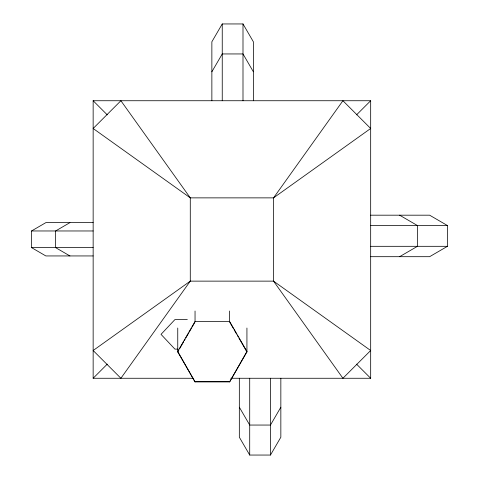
<?xml version="1.0" encoding="UTF-8"?>
<svg xmlns="http://www.w3.org/2000/svg" width="479" height="479" viewBox="0 0 479 479"><rect width="100%" height="100%" fill="white"/><g stroke="black" fill="none" stroke-linecap="round" stroke-linejoin="round"><path stroke-width="0.72" d="M246.93 328.025L246.93 351.957L229.633 381.913L195.043 381.913L177.751 351.957L178.853 350.047M179.589 348.772L183.637 341.761M184.373 340.485L185.11 339.21M185.846 337.935L188.421 333.474M189.157 332.198L191.366 328.378M192.103 327.103L194.678 322.642M229.633 381.913L246.93 351.436L229.633 321.481L195.043 321.481L177.751 351.436L195.043 381.913M253.373 100.734L253.373 41.793L242.997 23.95L222.244 23.95L211.862 41.793L211.862 100.734M211.862 71.79L222.244 53.947L242.997 53.947L253.373 71.79M280.844 407.21L270.467 425.053L249.709 425.053L239.332 407.21M239.332 378.266L239.332 437.207L249.709 455.05L270.467 455.05L280.844 437.207L280.844 378.266M193.414 378.266L93.148 378.266L107.284 364.124M356.538 114.876L370.674 100.734L93.148 100.734L93.148 378.266M93.148 255.942L45.852 255.942L31.536 247.619L31.536 230.968L45.852 222.639L93.148 222.639M69.922 222.639L55.606 230.968L55.606 247.619L69.922 255.942M399.618 256.69L417.46 246.314L417.46 225.561L399.618 215.185M370.674 215.185L429.621 215.185L447.464 225.561L447.464 246.314L429.621 256.69L370.674 256.69M370.674 225.561L447.464 225.561M31.536 230.968L93.148 230.968M370.674 246.314L447.464 246.314M31.536 247.619L93.148 247.619M187.319 319.601L174.901 319.601L161.028 334.36L174.901 349.113L177.823 349.113M230.788 378.266L370.674 378.266L370.674 100.734M195.043 381.392L229.633 381.392M93.148 100.734L107.284 114.876M356.538 364.124L370.674 378.266M233.315 328.378L229.633 322.002L229.633 311.015M234.051 329.654L236.626 334.114M237.362 335.39L238.099 336.665M238.835 337.935L246.93 351.957M270.467 378.266L270.467 455.05M249.709 378.266L249.709 455.05M242.997 23.95L242.997 100.734M222.244 23.95L222.244 100.734M195.043 311.015L195.043 322.002M177.751 328.025L177.751 351.957M190.283 281.131L120.9 378.266L93.148 350.514L190.283 281.131L273.539 281.131L370.674 350.514L342.922 378.266L273.539 281.131L273.539 197.869L342.922 100.734L370.674 128.486L273.539 197.869L190.283 197.869L93.148 128.486L120.9 100.734L190.283 197.869L190.283 281.131"/></g></svg>
